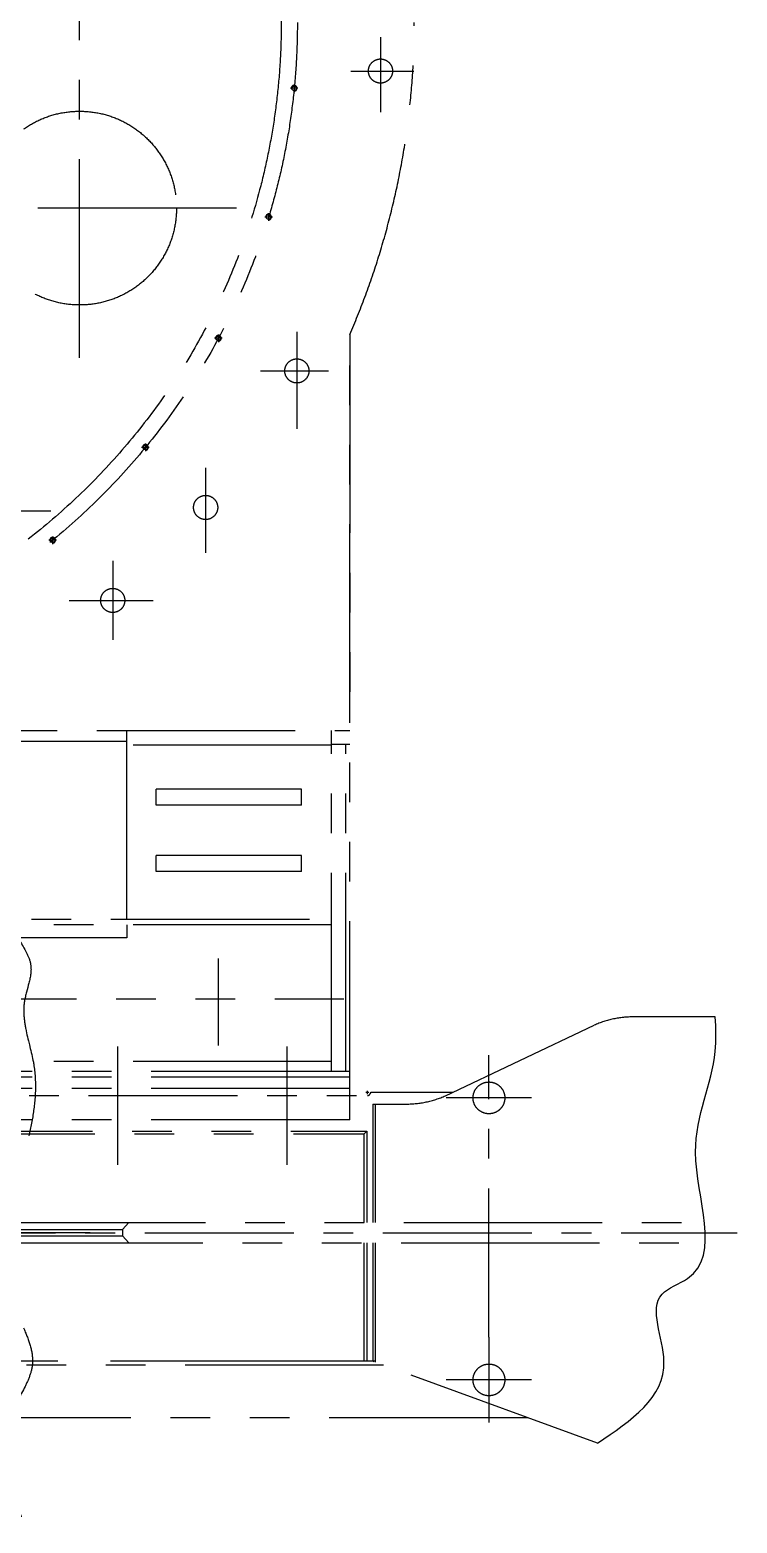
# Model space of a CAD drawing. Header units: millimetres. Extents: x 0 to 21000, y 0 to 14850.
# Drawn here: x 10808 to 13036, y 3022 to 7724 of the extents above; entities that cross this region are included whole.
import ezdxf

# ---------------------------------------------------------------- set-up
doc = ezdxf.new("R2010")
doc.units = ezdxf.units.MM
doc.header["$LTSCALE"] = 500
doc.linetypes.add('G', pattern=[2, 1.25, -0.25, 0.25, -0.25])
doc.linetypes.add('K', pattern=[2.5, 1.25, -0.25, 0.25, -0.25, 0.25, -0.25])
for name, color, linetype in [('02', 1, 'Continuous'), ('05', 4, 'G'), ('07', 6, 'K')]:
    doc.layers.add(name, color=color, linetype=linetype)

# ---------------------------------------------------------------- blocks, each defined once
blk = doc.blocks.new('errwrre')
at = {"layer": '02'}
blk.add_spline([(-8994.1, 32268.3), (-9251.9, 32477.4), (-9463.2, 32471.2), (-9512.9, 32552), (-9910.7, 32576.9), (-10227.6, 32639.1), (-10336.2, 32639.1)], degree=3, dxfattribs=at)
at = {"layer": '05', "color": 142, "linetype": 'G', "ltscale": 0.75}
for p, q in [((-9656.7, 24092.4), (-9656.7, 32707.8)), ((-10081.2, 32060.5), (-10081.2, 31791.8)), ((-9193.2, 32060.5), (-9193.2, 31791.8)), ((-9327.6, 31926.1), (-10215.6, 31926.1))]:
    blk.add_line(p, q, dxfattribs=at)
at = {"layer": '07', "color": 6, "linetype": 'K'}
for p, q in [((-10336.2, 32639.1), (-10336.2, 32381.4)), ((-9688.7, 30408.1), (-9688.7, 32604.8)), ((-9624.7, 30399.6), (-9624.7, 32607.1)), ((-10087.8, 31789.1), (-10310.1, 32257.9)), ((-8994.1, 32268.3), (-9251.7, 31560.1)), ((-9074.2, 32048.1), (-9074.2, 26343.7)), ((-10099.2, 31555.2), (-10099.2, 31813.1)), ((-13314.3, 31490.9), (-13314.3, 31689.2)), ((-10061.7, 31560.1), (-10061.7, 31665.6)), ((-13421.1, 31584.6), (-13185, 31584.6)), ((-10093.5, 31551.9), (-10099.2, 31555.2)), ((-10061.7, 31568.1), (-9688.7, 31568.1)), ((-10061.7, 31560.1), (-9688.7, 31560.1)), ((-9624.7, 31568.1), (-9249, 31568.1)), ((-9624.7, 31560.1), (-9251.7, 31560.1)), ((-9239.2, 31594.5), (-9239.2, 28058.2)), ((-10092.8, 31543.2), (-10103.8, 31543.2)), ((-10098.5, 31547.4), (-10098.5, 31538.4)), ((-9976.2, 31541.1), (-9688.7, 31541.1)), ((-9976.2, 30052.1), (-9976.2, 31541.1)), ((-9968.3, 31533.2), (-9976.2, 31541.1)), ((-9688.7, 31533.2), (-9968.3, 31533.2)), ((-9968.3, 30060.1), (-9968.3, 31533.2)), ((-9624.7, 31541.1), (-9252.2, 31541.1)), ((-9252.2, 31533.2), (-9624.7, 31533.2)), ((-12484.8, 31488.1), (-11237.7, 31488.1)), ((-10012.2, 31487.6), (-12484.8, 31487.6)), ((-11237.7, 26941.1), (-11237.7, 31488.1)), ((-11194.7, 31430.6), (-11194.7, 31487.6)), ((-10164.7, 31475.6), (-11194.7, 31475.6)), ((-10393.2, 30001.8), (-10393.2, 31469.3)), ((-10164.7, 31487.6), (-10164.7, 29220.6)), ((-10146.4, 31487.6), (-10146.4, 26922.3)), ((-10110.8, 31487.6), (-10110.8, 26922.3)), ((-10012.2, 31487.6), (-10012.2, 26922.3)), ((-12370.1, 31207.2), (-12370.1, 31420.5)), ((-10164.7, 31430.6), (-11237.7, 31430.6)), ((-11192.2, 31430.6), (-11192.2, 30785.6)), ((-10643.8, 26985.6), (-10643.8, 31430.6)), ((-10625.8, 31430.6), (-10625.8, 29238)), ((-10195.7, 31430.6), (-10195.7, 29239.6)), ((-13260.1, 31324.7), (-13260.1, 31300.7)), ((-12493.2, 31321.2), (-12188.1, 31321.2)), ((-11002.9, 31335.6), (-11052.9, 31335.6)), ((-11052.9, 31335.6), (-11052.9, 30878.6)), ((-11002.9, 31335.6), (-11002.9, 30878.6)), ((-10794.3, 31335.6), (-10844.3, 31335.6)), ((-10844.3, 31335.6), (-10844.3, 30878.6)), ((-10794.3, 31335.6), (-10794.3, 30878.6)), ((-13272.1, 31312.7), (-13248.1, 31312.7)), ((-9870.8, 31291), (-10243.1, 31291)), ((-12866.7, 31232.1), (-12842.7, 31232.1)), ((-12854.7, 31244.1), (-12854.7, 31220.1)), ((-12882.7, 31130.6), (-12882.7, 30069.5)), ((-12472.9, 31085.9), (-12472.9, 31061.9)), ((-12484.9, 31073.9), (-12460.9, 31073.9)), ((-12065.2, 31033.9), (-11796.8, 31033.9)), ((-10246.6, 31074.6), (-10519.5, 31074.6)), ((-12141.3, 30844.3), (-12117.3, 30844.3)), ((-12129.3, 30856.3), (-12129.3, 30832.3)), ((-11647.4, 30603.8), (-11647.4, 30868.5)), ((-11002.9, 30878.6), (-11052.9, 30878.6)), ((-10794.3, 30878.6), (-10844.3, 30878.6)), ((-10643.8, 30785.6), (-11237.7, 30785.6)), ((-11204.7, 30223.9), (-11204.7, 30785.6)), ((-10625.8, 30785.6), (-10584.8, 30785.6)), ((-10584.8, 30785.6), (-10584.8, 29277.6)), ((-9870.8, 30757.6), (-10243.1, 30757.6)), ((-9688.7, 30791.6), (-9666.7, 30772.1)), ((-9666.7, 30404.5), (-9666.7, 30772.1)), ((-9666.7, 30772.1), (-9646.7, 30772.1)), ((-9646.7, 30772.1), (-9624.7, 30791.6)), ((-9646.7, 30401.9), (-9646.7, 30772.1)), ((-11772.6, 30741.2), (-11523.5, 30741.2)), ((-9656.7, 30669.7), (-9656.7, 30054.7)), ((-12411.6, 30637.1), (-14522.4, 30637.1)), ((-11837.1, 30564.1), (-11837.1, 30540.1)), ((-11928.7, 30546.8), (-11928.7, 30214.8)), ((-11849.1, 30552.1), (-11825.1, 30552.1))]:
    blk.add_line(p, q, dxfattribs=at)
at = {"layer": '07', "color": 6, "linetype": 'K', "ltscale": 0.75}
for p, q in [((-9327.6, 31926.1), (-9058.9, 31926.1)), ((-10088.5, 26915.2), (-10088.5, 31568.1))]:
    blk.add_line(p, q, dxfattribs=at)
at = {"layer": '07', "color": 6, "linetype": 'K', "ltscale": 1.333333}
blk.add_line((-9252.2, 31568.1), (-9252.2, 26855.1), dxfattribs=at)
at = {"layer": '07', "color": 6, "linetype": 'K', "ltscale": 0.75}
for centre in [(-10081.2, 31926.1), (-9193.2, 31926.1)]:
    blk.add_circle(centre, 50, dxfattribs=at)
at = {"layer": '07', "color": 6, "linetype": 'K'}
for centre, radius in [((-13314.3, 31584.6), 38), ((-13466.7, 29214.6), 2108.2), ((-13260.1, 31312.7), 7.2), ((-12370.1, 31321.2), 38), ((-13466.7, 29214.6), 2057.4), ((-12854.7, 31232.1), 7.2), ((-12472.9, 31073.9), 7.2), ((-11940.1, 31033.9), 38), ((-12882.7, 30637.1), 305), ((-12129.3, 30844.3), 7.2), ((-11647.4, 30741.2), 38), ((-11837.1, 30552.1), 7.2)]:
    blk.add_circle(centre, radius, dxfattribs=at)
for centre, radius, start, end in [((-10031.2, 32381.4), 305, 180, 203.881), ((-10366.7, 31665.6), 305, 0, 23.881), ((-13466.7, 29214.6), 2476.5, 66.6397, 90), ((-10098.5, 31543.2), 10, 0, 60), ((-13260.1, 31312.7), 9, 10, 280), ((-12854.7, 31232.1), 9, 10, 280), ((-12472.9, 31073.9), 9, 10, 280), ((-12129.3, 30844.3), 9, 10, 280), ((-11837.1, 30552.1), 9, 10, 280)]:
    blk.add_arc(centre, radius, start, end, dxfattribs=at)
blk.add_spline([(-10571.2, 30450.9), (-10498.7, 30483.1), (-10385.1, 30463.3), (-10187.1, 30492.3), (-9865, 30451.8), (-9452, 30418.8), (-9239.2, 30487.8), (-9074.2, 30415.2), (-8742.2, 30460.7)], degree=3, dxfattribs=at)

msp = doc.modelspace()

# ---------------------------------------------------------------- block references
at = {"layer": '07', "rotation": 270}
msp.add_blockref('errwrre', (-19672.33, -5720.23), dxfattribs=at)

doc.saveas('drawing.dxf')
